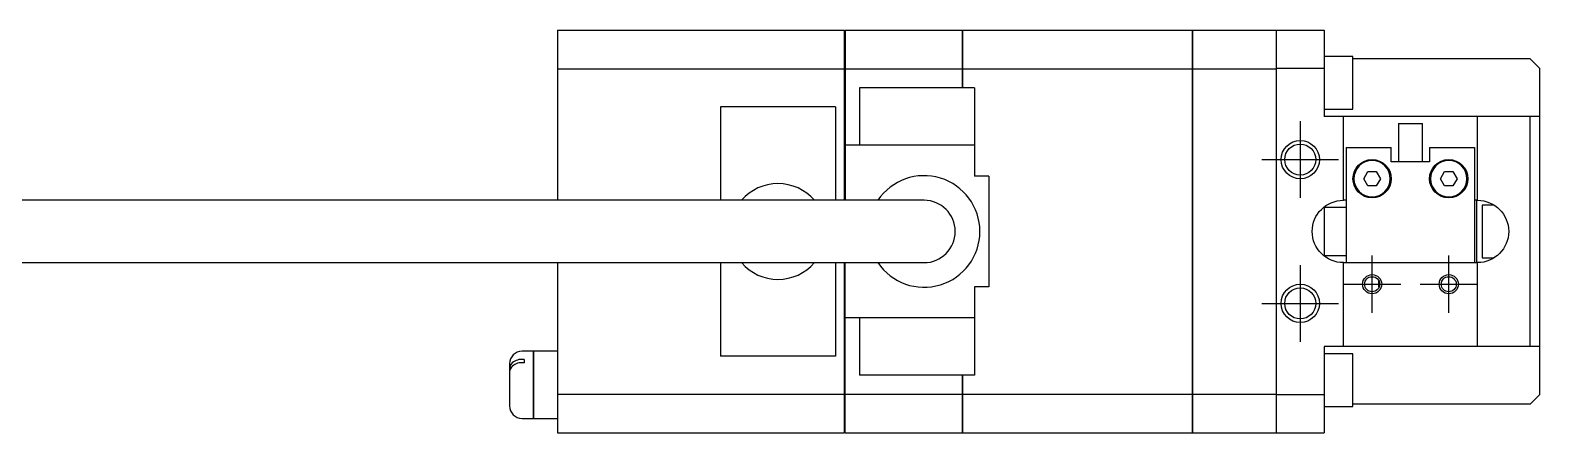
# Model space of a CAD drawing. Extents: x 0 to 1346, y -8 to 1139.
# Drawn here: x 715.1 to 872.7, y 409.9 to 451.9 of the extents above; entities that cross this region are included whole.
import ezdxf

# ---------------------------------------------------------------- set-up
doc = ezdxf.new("R2010")
doc.units = 0
doc.header["$LTSCALE"] = 0.5
doc.linetypes.add('CENTER', pattern=[50.8, 31.75, -6.35, 6.35, -6.35])
for name, color, linetype in [('MSM_CENTER', 1, 'CENTER'), ('MSM_CONTINUOUS', 7, 'CONTINUOUS'), ('MSM_NARROW', 5, 'CONTINUOUS')]:
    doc.layers.add(name, color=color, linetype=linetype)

msp = doc.modelspace()

# ---------------------------------------------------------------- linework, layer by layer
at = {"layer": 'MSM_CENTER'}
for p, q in [((847.68, 442.41), (847.68, 434.41)), ((843.68, 438.41), (851.68, 438.41)), ((847.68, 427.41), (847.68, 419.41)), ((855.18, 422.41), (855.18, 428.41)), ((863.18, 422.41), (863.18, 428.41)), ((852.18, 425.41), (858.18, 425.41)), ((860.18, 425.41), (866.18, 425.41)), ((843.68, 423.41), (851.68, 423.41))]:
    msp.add_line(p, q, dxfattribs=at)
at = {"layer": 'MSM_CONTINUOUS'}
for p, q in [((770.18, 451.91), (770.18, 434.16)), ((770.18, 451.91), (800.13, 451.91)), ((800.13, 434.16), (800.13, 451.91)), ((800.13, 451.86), (800.18, 451.86)), ((800.18, 451.91), (800.18, 434.16)), ((800.18, 451.91), (812.43, 451.91)), ((812.43, 445.91), (812.43, 451.91)), ((812.43, 451.86), (812.48, 451.86)), ((812.48, 445.91), (812.48, 451.91)), ((812.48, 451.91), (836.43, 451.91)), ((836.43, 409.91), (836.43, 451.91)), ((836.43, 451.86), (836.48, 451.86)), ((836.48, 451.91), (850.18, 451.91)), ((836.48, 409.91), (836.48, 451.91)), ((845.18, 451.91), (845.18, 409.91)), ((850.18, 451.91), (850.18, 442.91)), ((853.18, 449.16), (850.18, 449.16)), ((853.18, 443.66), (853.18, 449.16)), ((770.18, 447.88), (800.13, 447.88)), ((800.13, 447.62), (800.18, 447.62)), ((800.18, 447.88), (812.43, 447.88)), ((812.43, 447.62), (812.48, 447.62)), ((812.48, 447.88), (836.43, 447.88)), ((836.43, 447.62), (836.48, 447.62)), ((836.48, 447.88), (845.18, 447.88)), ((850.18, 447.91), (845.18, 447.91)), ((871.68, 448.91), (853.18, 448.91)), ((872.68, 447.91), (871.68, 448.91)), ((872.68, 413.91), (872.68, 447.91)), ((801.68, 445.91), (801.68, 439.91)), ((813.68, 445.91), (801.68, 445.91)), ((813.68, 445.91), (813.68, 436.69)), ((799.18, 443.91), (787.18, 443.91)), ((787.18, 443.91), (787.18, 434.16)), ((799.18, 443.91), (799.18, 434.16)), ((850.18, 443.66), (853.18, 443.66)), ((872.68, 442.91), (850.18, 442.91)), ((852.18, 434.16), (852.18, 442.91)), ((866.18, 434.16), (866.18, 442.91)), ((871.68, 418.91), (871.68, 442.91)), ((857.93, 442.16), (860.43, 442.16)), ((857.93, 442.16), (857.93, 438.16)), ((860.43, 438.16), (860.43, 442.16)), ((813.68, 439.91), (800.18, 439.91)), ((852.48, 439.66), (852.48, 427.66)), ((852.48, 439.66), (857.18, 439.66)), ((857.18, 438.16), (857.18, 439.66)), ((861.18, 439.66), (861.18, 438.16)), ((861.18, 439.66), (865.88, 439.66)), ((865.88, 439.66), (865.88, 427.66)), ((861.18, 438.16), (857.18, 438.16)), ((815.18, 436.69), (813.68, 436.69)), ((815.18, 436.69), (815.18, 425.13)), ((854.31, 436.41), (854.75, 437.16)), ((854.75, 435.66), (854.31, 436.41)), ((854.75, 437.16), (855.61, 437.16)), ((855.61, 437.16), (856.05, 436.41)), ((856.05, 436.41), (855.61, 435.66)), ((862.31, 436.41), (862.75, 437.16)), ((862.75, 435.66), (862.31, 436.41)), ((862.75, 437.16), (863.61, 437.16)), ((863.61, 437.16), (864.05, 436.41)), ((864.05, 436.41), (863.61, 435.66)), ((855.61, 435.66), (854.75, 435.66)), ((863.61, 435.66), (862.75, 435.66)), ((808.43, 434.16), (708.43, 434.16)), ((850.18, 433.47), (850.18, 428.35)), ((852.48, 433.41), (850.18, 433.41)), ((852.48, 434.16), (852.18, 434.16)), ((866.18, 434.16), (865.88, 434.16)), ((866.08, 434.16), (866.08, 427.66)), ((866.68, 433.66), (866.68, 428.16)), ((867.91, 433.66), (866.68, 433.66)), ((708.43, 427.66), (808.43, 427.66)), ((770.18, 427.66), (770.18, 409.91)), ((787.18, 427.66), (787.18, 417.91)), ((799.18, 427.66), (799.18, 417.91)), ((800.13, 409.91), (800.13, 427.66)), ((800.18, 409.91), (800.18, 427.66)), ((850.18, 428.41), (852.48, 428.41)), ((852.18, 418.91), (852.18, 427.66)), ((852.18, 427.66), (866.18, 427.66)), ((866.18, 418.91), (866.18, 427.66)), ((866.68, 428.16), (867.91, 428.16)), ((855.88, 425.11), (855.88, 425.76)), ((815.18, 425.13), (813.68, 425.13)), ((813.68, 425.13), (813.68, 415.91)), ((855.88, 425.11), (855.9, 425.09)), ((813.68, 421.91), (800.18, 421.91)), ((801.68, 421.91), (801.68, 415.91)), ((767.63, 418.41), (766.48, 418.41)), ((766.68, 417.55), (766.48, 417.55)), ((766.68, 417.55), (766.68, 417.2)), ((767.63, 418.41), (767.63, 411.41)), ((767.68, 418.36), (767.63, 418.36)), ((770.18, 418.41), (767.68, 418.41)), ((767.68, 418.41), (767.68, 411.41)), ((799.18, 417.91), (787.18, 417.91)), ((872.68, 418.91), (850.18, 418.91)), ((850.18, 418.91), (850.18, 409.91)), ((853.18, 418.16), (850.18, 418.16)), ((853.18, 412.66), (853.18, 418.16)), ((765.18, 417.11), (765.18, 412.71)), ((766.68, 417.2), (766.48, 417.2)), ((813.68, 415.91), (801.68, 415.91)), ((812.43, 409.91), (812.43, 415.91)), ((812.48, 409.91), (812.48, 415.91)), ((770.18, 413.94), (800.13, 413.94)), ((800.13, 414.19), (800.18, 414.19)), ((800.18, 413.94), (812.43, 413.94)), ((812.43, 414.19), (812.48, 414.19)), ((812.48, 413.94), (836.43, 413.94)), ((836.43, 414.19), (836.48, 414.19)), ((836.48, 413.94), (845.18, 413.94)), ((845.18, 413.91), (850.18, 413.91)), ((871.68, 412.91), (853.18, 412.91)), ((871.68, 412.91), (872.68, 413.91)), ((766.48, 411.41), (767.63, 411.41)), ((767.63, 411.46), (767.68, 411.46)), ((767.68, 411.41), (770.18, 411.41)), ((850.18, 412.66), (853.18, 412.66)), ((770.18, 409.91), (800.13, 409.91)), ((800.13, 409.96), (800.18, 409.96)), ((800.18, 409.91), (812.43, 409.91)), ((812.43, 409.96), (812.48, 409.96)), ((812.48, 409.91), (836.43, 409.91)), ((836.43, 409.96), (836.48, 409.96)), ((836.48, 409.91), (850.18, 409.91))]:
    msp.add_line(p, q, dxfattribs=at)
for centre, radius in [((847.68, 438.41), 1.62), ((855.18, 436.41), 2), ((863.18, 436.41), 2), ((855.18, 425.41), 0.783), ((863.18, 425.41), 0.783), ((847.68, 423.41), 1.62)]:
    msp.add_circle(centre, radius, dxfattribs=at)
at = {"layer": 'MSM_CONTINUOUS', "extrusion": (0, 0, -1)}
for centre in [(-855.18, 436.41), (-863.18, 436.41)]:
    msp.add_circle(centre, 1.9, dxfattribs=at)
at = {"layer": 'MSM_CONTINUOUS'}
for centre, radius, start, end in [((808.43, 430.91), 5.82, 213.9465, 146.0535), ((793.18, 430.91), 5, 40.5416, 139.4584), ((808.43, 430.91), 3.25, 270, 90), ((793.18, 430.91), 5, 220.5416, 319.4584), ((766.48, 417.11), 1.3, 90, 180), ((766.4, 416.15), 1.41, 87.1822, 138.6257), ((765.93, 416.61), 0.751, 141.1045, 178.2319), ((765.93, 416.25), 0.754, 138.1061, 174.1834), ((766.39, 415.82), 1.39, 86.96, 137.1801), ((766.48, 412.71), 1.3, 180, 270)]:
    msp.add_arc(centre, radius, start, end, dxfattribs=at)
at = {"layer": 'MSM_CONTINUOUS', "extrusion": (0, 0, -1)}
for centre, start, end in [((-852.18, 430.91), 270, 90), ((-866.18, 430.91), 90, 270)]:
    msp.add_arc(centre, 3.25, start, end, dxfattribs=at)
at = {"layer": 'MSM_NARROW'}
for centre, radius in [((847.68, 438.41), 2), ((847.68, 423.41), 2), ((855.18, 425.41), 1), ((863.18, 425.41), 1)]:
    msp.add_circle(centre, radius, dxfattribs=at)

doc.saveas('drawing.dxf')
